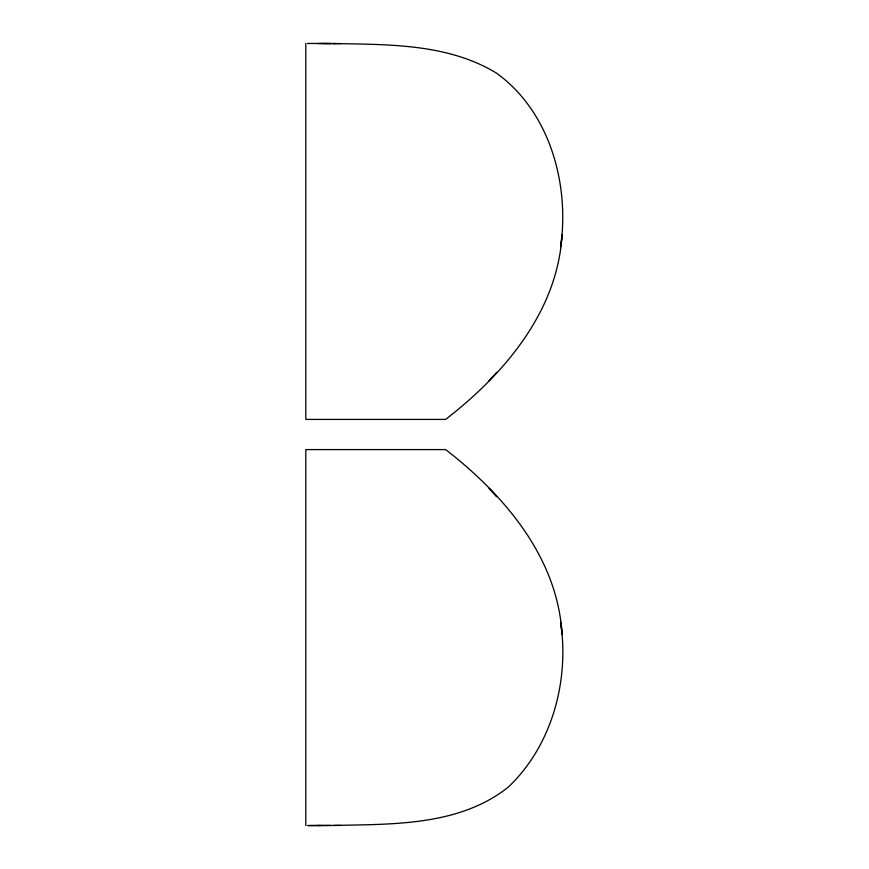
<?xml version="1.0" encoding="UTF-8"?>
<svg xmlns="http://www.w3.org/2000/svg" width="869" height="869" viewBox="0 0 869 869"><rect width="100%" height="100%" fill="white"/><g stroke="black" fill="none" stroke-linecap="round" stroke-linejoin="round"><path stroke-width="1.3" d="M305.801 43.45L305.801 419.412L445.645 419.412C504.074 374.137 557.561 311.689 562.091 234.597L560.679 246.698C569.651 183.815 549.697 111.438 496.449 73.094C447.883 43.569 388.769 44.591 333.815 43.559M488.975 380.796L496.764 372.377M333.815 825.441C393.081 824.127 459.44 825.984 508.343 787.064C551.989 745.613 569.358 681.035 560.679 622.302L562.091 634.403C557.561 557.311 504.074 494.863 445.645 449.588L305.801 449.588L305.801 825.55M318.152 825.507L308.81 825.55L330.796 825.441M320.791 825.507L340.539 825.42M319.053 825.507L319.955 825.507M321.519 825.496L317.218 825.507M307.452 43.45L309.114 43.45M307.452 825.55L309.114 825.55M340.539 43.58L322.301 43.504M317.218 43.493L321.519 43.504M308.81 43.45L335.293 43.569M320.791 43.493L330.796 43.559M489.866 489.182L496.764 496.623L488.975 488.204"/></g></svg>
